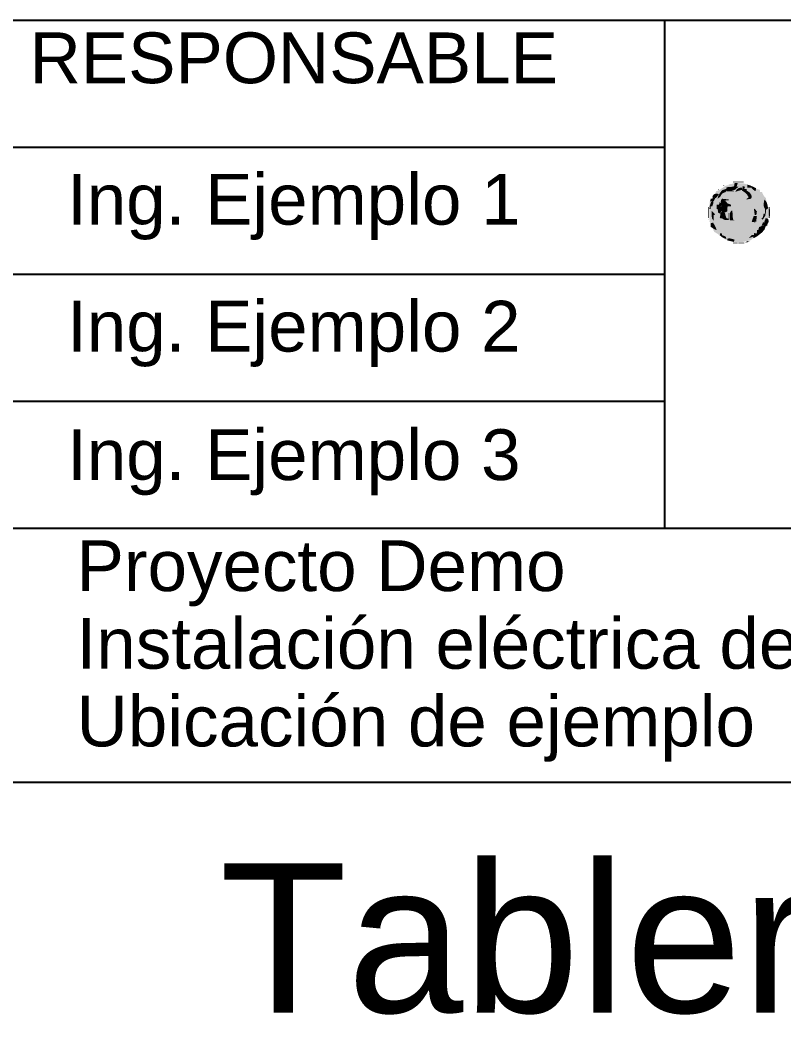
# Model space of a CAD drawing. Header units: millimetres. Extents: x 0 to 594, y 0 to 420.
# Drawn here: x 447.33 to 472.88, y 32.04 to 66 of the extents above; entities that cross this region are included whole.
import ezdxf
from ezdxf.enums import TextEntityAlignment as Align

# ---------------------------------------------------------------- set-up
doc = ezdxf.new("R2010")
doc.units = ezdxf.units.MM
doc.styles.add('ARIAL', font='arial.ttf')

msp = doc.modelspace()

# ---------------------------------------------------------------- hatches: boundary and pattern name
at = {"true_color": 0xad8536}
h = msp.add_hatch(color=7, dxfattribs=at)
h.paths.add_polyline_path([(471.572, 60.528), (471.203, 60.544), (470.842, 60.398), (470.808, 60.373), (470.773, 60.349), (470.738, 60.325), (470.696, 60.309), (470.655, 60.292), (470.614, 60.275), (470.608, 60.258), (470.603, 60.241), (470.598, 60.224), (470.595, 60.208), (470.592, 60.191), (470.589, 60.176), (470.564, 60.167), (470.539, 60.159), (470.514, 60.151), (470.506, 60.109), (470.497, 60.067), (470.489, 60.026), (470.464, 60.018), (470.439, 60.01), (470.414, 60.001), (470.399, 59.873), (470.39, 59.744), (470.387, 59.615), (470.387, 59.596), (470.387, 59.577), (470.386, 59.558), (470.386, 59.471), (470.389, 59.384), (470.401, 59.298), (470.411, 59.264), (470.418, 59.229), (470.428, 59.161), (470.432, 59.134), (470.436, 59.107), (470.439, 59.08), (470.465, 59.072), (470.489, 59.064), (470.514, 59.056), (470.516, 59.036), (470.517, 59.017), (470.519, 58.998), (470.535, 58.95), (470.553, 58.923), (470.589, 58.897), (470.643, 58.867), (470.675, 58.846), (470.712, 58.817), (470.945, 58.664), (471.188, 58.591), (471.465, 58.574), (471.751, 58.642), (472.012, 58.782), (472.231, 58.981), (472.24, 59.006), (472.248, 59.031), (472.256, 59.056), (472.269, 59.068), (472.282, 59.08), (472.294, 59.092), (472.336, 59.149), (472.354, 59.258), (472.36, 59.514), (472.36, 59.533), (472.36, 59.552), (472.36, 59.57), (472.36, 59.669), (472.352, 59.764), (472.331, 59.861), (472.323, 59.883), (472.314, 59.905), (472.306, 59.927), (472.298, 59.968), (472.29, 60.01), (472.281, 60.051), (472.244, 60.089), (472.218, 60.121), (472.182, 60.176), (472.167, 60.22), (472.16, 60.239), (472.157, 60.25), (472.132, 60.25), (472.107, 60.25), (472.082, 60.25), (472.082, 60.275), (472.082, 60.3), (472.082, 60.325), (472.03, 60.337), (471.981, 60.354), (471.932, 60.377)])
h.paths.add_polyline_path([(470.457, 59.941), (470.463, 59.929), (470.464, 59.927), (470.439, 59.976)])
at = {"true_color": 0xe7b045}
h = msp.add_hatch(color=7, dxfattribs=at)
h.paths.add_polyline_path([(471.021, 60.477), (470.965, 60.469), (470.905, 60.443), (470.85, 60.403), (470.795, 60.363), (470.738, 60.325), (470.696, 60.309), (470.655, 60.292), (470.614, 60.275), (470.608, 60.258), (470.603, 60.241), (470.598, 60.224), (470.595, 60.208), (470.592, 60.191), (470.589, 60.176), (470.564, 60.167), (470.539, 60.159), (470.514, 60.151), (470.506, 60.109), (470.497, 60.067), (470.489, 60.026), (470.464, 60.018), (470.439, 60.01), (470.414, 60.001), (470.399, 59.873), (470.39, 59.744), (470.387, 59.615), (470.387, 59.596), (470.387, 59.577), (470.386, 59.558), (470.386, 59.471), (470.389, 59.384), (470.401, 59.298), (470.411, 59.264), (470.418, 59.229), (470.428, 59.161), (470.432, 59.134), (470.436, 59.107), (470.439, 59.08), (470.465, 59.072), (470.489, 59.064), (470.514, 59.056), (470.516, 59.036), (470.517, 59.017), (470.519, 58.998), (470.535, 58.95), (470.553, 58.923), (470.589, 58.897), (470.643, 58.867), (470.675, 58.846), (470.712, 58.817), (470.945, 58.664), (471.188, 58.591), (471.465, 58.574), (471.751, 58.642), (472.012, 58.782), (472.231, 58.981), (472.24, 59.006), (472.248, 59.031), (472.256, 59.056), (472.269, 59.068), (472.282, 59.08), (472.294, 59.092), (472.342, 59.162), (472.358, 59.321), (472.356, 59.703), (472.331, 59.686), (472.306, 59.669), (472.281, 59.653), (472.277, 59.625), (472.273, 59.598), (472.269, 59.57), (472.252, 59.49), (472.225, 59.423), (472.182, 59.354), (472.19, 59.388), (472.198, 59.421), (472.206, 59.454), (472.146, 59.424), (472.095, 59.389), (472.045, 59.342), (471.994, 59.295), (471.944, 59.259), (471.883, 59.23), (471.883, 59.247), (471.883, 59.263), (471.883, 59.28), (471.699, 59.263), (471.516, 59.259), (471.332, 59.268), (471.308, 59.271), (471.285, 59.273), (471.262, 59.275), (471.098, 59.293), (470.938, 59.324), (470.782, 59.381), (470.757, 59.396), (470.746, 59.403), (470.74, 59.407), (470.714, 59.423), (470.689, 59.438), (470.663, 59.454), (470.664, 59.586), (470.687, 59.706), (470.744, 59.825), (470.802, 59.895), (470.863, 59.941), (470.95, 59.97), (470.979, 59.972), (471.008, 59.974), (471.037, 59.976), (471.138, 60.024), (471.218, 60.087), (471.286, 60.176), (471.281, 60.218), (471.274, 60.243), (471.261, 60.275), (471.187, 60.29), (471.155, 60.296), (471.136, 60.3), (471.136, 60.342), (471.136, 60.383), (471.136, 60.424), (471.119, 60.424), (471.103, 60.424), (471.086, 60.424), (471.086, 60.441), (471.086, 60.458), (471.086, 60.474)])
h.paths.add_polyline_path([(470.457, 59.941), (470.439, 59.976), (470.463, 59.929)])
h.paths.add_polyline_path([(470.464, 59.927), (470.463, 59.929), (470.463, 59.929)])
at = {"true_color": 0xcaa364}
msp.add_hatch(color=7, dxfattribs=at).paths.add_polyline_path([(471.086, 60.474), (471.021, 60.477), (470.965, 60.469), (470.905, 60.443), (470.85, 60.403), (470.795, 60.363), (470.738, 60.325), (470.696, 60.309), (470.655, 60.292), (470.614, 60.275), (470.608, 60.258), (470.603, 60.241), (470.598, 60.224), (470.592, 60.195), (470.59, 60.183), (470.589, 60.176), (470.564, 60.167), (470.539, 60.159), (470.514, 60.151), (470.506, 60.126), (470.497, 60.101), (470.489, 60.076), (470.531, 60.068), (470.572, 60.059), (470.614, 60.051), (470.622, 60.068), (470.63, 60.084), (470.638, 60.101), (470.732, 60.201), (470.834, 60.277), (470.962, 60.325), (470.962, 60.308), (470.962, 60.292), (470.962, 60.275), (471.054, 60.275), (471.145, 60.275), (471.236, 60.275), (471.202, 60.284), (471.169, 60.292), (471.136, 60.3), (471.136, 60.342), (471.136, 60.383), (471.136, 60.424), (471.119, 60.424), (471.103, 60.424), (471.086, 60.424), (471.086, 60.441), (471.086, 60.458)])
at = {"true_color": 0xdf7f7f}
msp.add_hatch(color=7, dxfattribs=at).paths.add_polyline_path([(470.862, 60.474), (470.854, 60.466), (470.846, 60.458), (470.838, 60.449), (470.863, 60.449), (470.888, 60.449), (470.912, 60.449), (470.895, 60.458), (470.879, 60.466)])
at = {"true_color": 0xbf3f3f}
msp.add_hatch(color=7, dxfattribs=at).paths.add_polyline_path([(470.912, 60.499), (470.947, 60.482), (470.96, 60.475), (470.962, 60.474)])
at = {"true_color": 0xffbf3f}
for points in [[(470.997, 60.506), (471.01, 60.5), (470.962, 60.524)], [(471.01, 60.5), (471.012, 60.499), (471.01, 60.5)], [(471.808, 58.657), (471.843, 58.64), (471.856, 58.633), (471.858, 58.632)]]:
    msp.add_hatch(color=7, dxfattribs=at).paths.add_polyline_path(points)
at = {"true_color": 0xb28e57}
msp.add_hatch(color=7, dxfattribs=at).paths.add_polyline_path([(471.808, 60.449), (471.548, 60.538), (471.282, 60.552), (471.012, 60.499), (471.037, 60.491), (471.062, 60.482), (471.086, 60.474), (471.086, 60.457), (471.086, 60.441), (471.086, 60.424), (471.103, 60.424), (471.12, 60.424), (471.136, 60.424), (471.136, 60.383), (471.136, 60.341), (471.136, 60.3), (471.161, 60.3), (471.186, 60.3), (471.211, 60.3), (471.233, 60.321), (471.255, 60.342), (471.276, 60.362), (471.353, 60.413), (471.431, 60.431), (471.525, 60.43), (471.545, 60.428), (471.565, 60.426), (471.584, 60.424), (471.626, 60.42), (471.668, 60.416), (471.71, 60.412), (471.743, 60.408), (471.776, 60.404), (471.808, 60.4), (471.808, 60.416), (471.808, 60.433)])
at = {"true_color": 0xffff00}
msp.add_hatch(color=7, dxfattribs=at).paths.add_polyline_path([(471.173, 60.555), (471.184, 60.55), (471.186, 60.549)])
at = {"true_color": 0xa9794b}
msp.add_hatch(color=7, dxfattribs=at).paths.add_polyline_path([(471.186, 60.599), (471.186, 60.59), (471.186, 60.582), (471.186, 60.574), (471.303, 60.574), (471.419, 60.574), (471.534, 60.574), (471.534, 60.582), (471.534, 60.59), (471.534, 60.599), (471.417, 60.599), (471.301, 60.599)])
at = {"true_color": 0xb1874d}
msp.add_hatch(color=7, dxfattribs=at).paths.add_polyline_path([(471.236, 60.549), (471.227, 60.499), (471.219, 60.449), (471.211, 60.4), (471.247, 60.414), (471.273, 60.427), (471.31, 60.449), (471.324, 60.488), (471.33, 60.514), (471.335, 60.549), (471.302, 60.549), (471.269, 60.549)])
at = {"true_color": 0x997633}
msp.add_hatch(color=7, dxfattribs=at).paths.add_polyline_path([(471.584, 60.449), (471.438, 60.452), (471.324, 60.416), (471.211, 60.325), (471.219, 60.308), (471.228, 60.292), (471.236, 60.275), (471.261, 60.275), (471.286, 60.275), (471.31, 60.275), (471.372, 60.288), (471.417, 60.295), (471.485, 60.3), (471.58, 60.242), (471.651, 60.171), (471.709, 60.076), (471.694, 60.069), (471.68, 60.062), (471.666, 60.055), (471.632, 60.038), (471.617, 60.03), (471.609, 60.026), (471.539, 59.99), (471.472, 59.951), (471.41, 59.902), (471.402, 59.832), (471.402, 59.787), (471.41, 59.728), (471.418, 59.728), (471.427, 59.728), (471.435, 59.728), (471.439, 59.746), (471.443, 59.765), (471.447, 59.784), (471.509, 59.863), (471.588, 59.915), (471.684, 59.952), (471.727, 59.933), (471.765, 59.933), (471.833, 59.952), (471.816, 59.968), (471.8, 59.985), (471.783, 60.001), (471.787, 60.028), (471.79, 60.053), (471.793, 60.079), (471.802, 60.122), (471.806, 60.14), (471.808, 60.151), (471.775, 60.173), (471.749, 60.193), (471.709, 60.225), (471.684, 60.267), (471.659, 60.309), (471.634, 60.35), (471.609, 60.35), (471.584, 60.35), (471.559, 60.35), (471.568, 60.383), (471.576, 60.416)])
at = {"true_color": 0xa27d4b}
msp.add_hatch(color=7, dxfattribs=at).paths.add_polyline_path([(471.335, 60.549), (471.327, 60.515), (471.319, 60.482), (471.31, 60.449), (471.445, 60.437), (471.579, 60.425), (471.713, 60.41), (471.745, 60.407), (471.777, 60.403), (471.808, 60.4), (471.808, 60.416), (471.808, 60.433), (471.808, 60.449), (471.655, 60.512), (471.501, 60.545)])
at = {"true_color": 0x9f7733}
msp.add_hatch(color=7, dxfattribs=at).paths.add_polyline_path([(471.51, 60.449), (471.501, 60.407), (471.493, 60.366), (471.485, 60.325), (471.573, 60.31), (471.612, 60.304), (471.634, 60.3), (471.634, 60.317), (471.634, 60.333), (471.634, 60.35), (471.609, 60.35), (471.584, 60.35), (471.559, 60.35), (471.568, 60.375), (471.576, 60.4), (471.584, 60.424), (471.559, 60.433), (471.534, 60.441)])
at = {"true_color": 0xd4d42a}
msp.add_hatch(color=7, dxfattribs=at).paths.add_polyline_path([(471.534, 60.574), (471.587, 60.556), (471.606, 60.55), (471.609, 60.549)])
at = {"true_color": 0xffaa00}
msp.add_hatch(color=7, dxfattribs=at).paths.add_polyline_path([(471.659, 60.549), (471.711, 60.531), (471.731, 60.525), (471.734, 60.524)])
at = {"true_color": 0xa88757}
msp.add_hatch(color=7, dxfattribs=at).paths.add_polyline_path([(471.659, 60.499), (471.659, 60.466), (471.659, 60.432), (471.659, 60.4), (471.709, 60.4), (471.759, 60.4), (471.808, 60.4), (471.808, 60.416), (471.808, 60.433), (471.808, 60.449), (471.759, 60.471), (471.711, 60.486)])
at = {"true_color": 0xbc8d4b}
msp.add_hatch(color=7, dxfattribs=at).paths.add_polyline_path([(471.808, 60.449), (471.808, 60.433), (471.808, 60.416), (471.808, 60.4), (471.775, 60.4), (471.742, 60.4), (471.709, 60.4), (471.767, 60.352), (471.827, 60.308), (471.891, 60.269), (471.905, 60.263), (471.919, 60.256), (471.933, 60.25), (471.934, 60.213), (471.943, 60.187), (471.967, 60.148), (471.983, 60.128), (471.998, 60.108), (472.014, 60.088), (472.058, 60.032), (472.104, 59.985), (472.163, 59.945), (472.177, 59.939), (472.192, 59.933), (472.206, 59.927), (472.207, 59.825), (472.23, 59.74), (472.281, 59.653), (472.306, 59.67), (472.331, 59.686), (472.356, 59.703), (472.352, 59.718), (472.349, 59.733), (472.346, 59.747), (472.341, 59.767), (472.337, 59.787), (472.332, 59.807), (472.324, 59.847), (472.315, 59.887), (472.306, 59.927), (472.299, 59.968), (472.29, 60.01), (472.281, 60.051), (472.244, 60.089), (472.218, 60.121), (472.182, 60.176), (472.173, 60.201), (472.165, 60.226), (472.157, 60.25), (472.132, 60.25), (472.107, 60.25), (472.082, 60.25), (472.082, 60.275), (472.082, 60.3), (472.082, 60.325), (472.014, 60.342), (471.951, 60.368), (471.889, 60.401), (471.862, 60.417), (471.835, 60.433)])
at = {"true_color": 0xab8e67}
msp.add_hatch(color=7, dxfattribs=at).paths.add_polyline_path([(471.808, 60.449), (471.808, 60.424), (471.808, 60.399), (471.808, 60.375), (471.827, 60.359), (471.845, 60.344), (471.863, 60.329), (471.93, 60.271), (471.988, 60.21), (472.045, 60.143), (472.086, 60.093), (472.115, 60.063), (472.157, 60.026), (472.207, 60.031), (472.24, 60.037), (472.281, 60.051), (472.244, 60.089), (472.218, 60.121), (472.182, 60.176), (472.173, 60.201), (472.165, 60.226), (472.157, 60.25), (472.132, 60.25), (472.107, 60.25), (472.082, 60.25), (472.082, 60.275), (472.082, 60.3), (472.082, 60.325), (472.014, 60.342), (471.951, 60.368), (471.889, 60.401), (471.862, 60.417), (471.835, 60.433)])
at = {"true_color": 0xb5925f}
msp.add_hatch(color=7, dxfattribs=at).paths.add_polyline_path([(471.808, 60.449), (471.808, 60.424), (471.808, 60.399), (471.808, 60.375), (471.854, 60.335), (471.887, 60.309), (471.933, 60.275), (471.941, 60.309), (471.949, 60.342), (471.958, 60.375), (471.907, 60.4), (471.858, 60.425)])
at = {"true_color": 0xbfbfbf}
msp.add_hatch(color=7, dxfattribs=at).paths.add_polyline_path([(471.858, 60.449), (471.893, 60.432), (471.906, 60.425), (471.908, 60.424)])
at = {"true_color": 0xecb358}
msp.add_hatch(color=7, dxfattribs=at).paths.add_polyline_path([(470.738, 60.225), (470.698, 60.186), (470.664, 60.145), (470.634, 60.096), (470.627, 60.081), (470.62, 60.066), (470.614, 60.051), (470.58, 60.06), (470.547, 60.068), (470.514, 60.076), (470.506, 60.059), (470.497, 60.043), (470.489, 60.026), (470.464, 60.018), (470.439, 60.01), (470.414, 60.001), (470.406, 59.892), (470.398, 59.785), (470.39, 59.678), (470.406, 59.678), (470.423, 59.678), (470.439, 59.678), (470.456, 59.644), (470.473, 59.611), (470.489, 59.578), (470.531, 59.62), (470.572, 59.662), (470.614, 59.703), (470.588, 59.711), (470.564, 59.719), (470.539, 59.728), (470.566, 59.832), (470.599, 59.933), (470.646, 60.029), (470.694, 60.091), (470.726, 60.149)])
at = {"true_color": 0xd1aa6d}
msp.add_hatch(color=7, dxfattribs=at).paths.add_polyline_path([(470.713, 60.176), (470.66, 60.192), (470.613, 60.195), (470.559, 60.182), (470.526, 60.157), (470.508, 60.13), (470.489, 60.076), (470.531, 60.068), (470.572, 60.059), (470.614, 60.051), (470.647, 60.093), (470.68, 60.134)])
at = {"true_color": 0xf8bd4a}
msp.add_hatch(color=7, dxfattribs=at).paths.add_polyline_path([(470.901, 60.326), (470.848, 60.322), (470.814, 60.298), (470.768, 60.233), (470.749, 60.205), (470.731, 60.178), (470.713, 60.151), (470.667, 60.084), (470.624, 60.016), (470.584, 59.945), (470.545, 59.863), (470.525, 59.79), (470.539, 59.703), (470.564, 59.711), (470.589, 59.719), (470.614, 59.728), (470.622, 59.753), (470.63, 59.778), (470.638, 59.802), (470.699, 59.825), (470.733, 59.855), (470.768, 59.916), (470.783, 59.945), (470.798, 59.973), (470.813, 60.001), (470.846, 60), (470.861, 60), (470.869, 60), (470.894, 59.999), (470.919, 59.999), (470.943, 59.998), (470.998, 59.997), (471.035, 59.998), (471.086, 60.001), (471.168, 60.044), (471.231, 60.1), (471.286, 60.176), (471.277, 60.209), (471.269, 60.242), (471.261, 60.275), (471.16, 60.275), (471.061, 60.275), (470.962, 60.275), (470.962, 60.292), (470.962, 60.308), (470.962, 60.325), (470.926, 60.326), (470.91, 60.326)])
at = {"true_color": 0x886c2d}
msp.add_hatch(color=7, dxfattribs=at).paths.add_polyline_path([(471.485, 60.325), (471.421, 60.33), (471.369, 60.323), (471.31, 60.3), (471.288, 60.241), (471.264, 60.183), (471.236, 60.126), (471.173, 60.075), (471.109, 60.039), (471.032, 60.015), (470.975, 60.005), (470.919, 59.993), (470.862, 59.976), (470.744, 59.852), (470.667, 59.702), (470.628, 59.535), (470.637, 59.476), (470.649, 59.444), (470.676, 59.41), (470.713, 59.392), (470.729, 59.384), (470.738, 59.379), (470.765, 59.365), (470.791, 59.351), (470.817, 59.337), (471.016, 59.294), (471.236, 59.291), (471.435, 59.329), (471.435, 59.522), (471.435, 59.713), (471.435, 59.902), (471.536, 59.952), (471.635, 60.002), (471.734, 60.051), (471.668, 60.171), (471.594, 60.255)])
at = {"true_color": 0xbf0000}
msp.add_hatch(color=7, dxfattribs=at).paths.add_polyline_path([(470.688, 60.35), (470.68, 60.341), (470.672, 60.333), (470.663, 60.325), (470.689, 60.325), (470.713, 60.325), (470.738, 60.325), (470.721, 60.333), (470.705, 60.342)])
at = {"true_color": 0xf5b954}
msp.add_hatch(color=7, dxfattribs=at).paths.add_polyline_path([(470.905, 60.331), (470.856, 60.325), (470.827, 60.313), (470.794, 60.285), (470.772, 60.253), (470.762, 60.239), (470.757, 60.232), (470.714, 60.166), (470.684, 60.101), (470.663, 60.026), (470.698, 60.05), (470.724, 60.069), (470.763, 60.101), (470.79, 60.159), (470.82, 60.196), (470.876, 60.227), (470.912, 60.241), (470.928, 60.247), (470.937, 60.25), (470.946, 60.275), (470.954, 60.3), (470.962, 60.325), (470.928, 60.328), (470.913, 60.33)])
at = {"true_color": 0xff3f3f}
msp.add_hatch(color=7, dxfattribs=at).paths.add_polyline_path([(470.788, 60.424), (470.823, 60.407), (470.836, 60.4), (470.838, 60.4)])
at = {"true_color": 0xdfa846}
msp.add_hatch(color=7, dxfattribs=at).paths.add_polyline_path([(471.136, 60.424), (471.063, 60.424), (471.018, 60.417), (470.962, 60.4), (470.962, 60.383), (470.962, 60.366), (470.962, 60.35), (470.937, 60.35), (470.912, 60.35), (470.887, 60.35), (470.913, 60.341), (470.937, 60.333), (470.962, 60.325), (470.962, 60.308), (470.962, 60.292), (470.962, 60.275), (471.054, 60.275), (471.145, 60.275), (471.236, 60.275), (471.202, 60.284), (471.169, 60.292), (471.136, 60.3), (471.136, 60.342), (471.136, 60.383)])
at = {"true_color": 0x53411a}
msp.add_hatch(color=7, dxfattribs=at).paths.add_polyline_path([(471.485, 60.325), (471.421, 60.33), (471.369, 60.323), (471.31, 60.3), (471.288, 60.24), (471.264, 60.183), (471.236, 60.126), (471.155, 60.067), (471.072, 60.025), (470.978, 59.995), (470.947, 59.989), (470.917, 59.983), (470.887, 59.976), (470.923, 59.926), (470.961, 59.885), (471.012, 59.85), (471.029, 59.843), (471.045, 59.835), (471.062, 59.827), (471.1, 59.786), (471.139, 59.758), (471.193, 59.74), (471.213, 59.738), (471.233, 59.737), (471.253, 59.735), (471.273, 59.734), (471.294, 59.732), (471.314, 59.73), (471.33, 59.729), (471.345, 59.728), (471.36, 59.728), (471.363, 59.651), (471.378, 59.593), (471.41, 59.528), (471.405, 59.655), (471.411, 59.778), (471.435, 59.902), (471.509, 59.956), (471.584, 59.997), (471.669, 60.032), (471.691, 60.038), (471.712, 60.045), (471.734, 60.051), (471.671, 60.167), (471.594, 60.254)])
at = {"true_color": 0xcd9845}
msp.add_hatch(color=7, dxfattribs=at).paths.add_polyline_path([(471.136, 60.424), (471.063, 60.424), (471.018, 60.417), (470.962, 60.4), (470.987, 60.391), (471.012, 60.383), (471.037, 60.375), (471.037, 60.358), (471.037, 60.341), (471.037, 60.325), (471.07, 60.317), (471.103, 60.308), (471.136, 60.3), (471.136, 60.342), (471.136, 60.383)])
at = {"true_color": 0xb38537}
msp.add_hatch(color=7, dxfattribs=at).paths.add_polyline_path([(471.36, 60.424), (471.284, 60.441), (471.213, 60.44), (471.136, 60.424), (471.136, 60.383), (471.136, 60.341), (471.136, 60.3), (471.201, 60.305), (471.259, 60.337)])
at = {"true_color": 0x8a692b}
msp.add_hatch(color=7, dxfattribs=at).paths.add_polyline_path([(471.485, 60.4), (471.447, 60.399), (471.418, 60.394), (471.373, 60.381), (471.318, 60.347), (471.286, 60.308), (471.261, 60.25), (471.299, 60.269), (471.335, 60.282), (471.401, 60.302), (471.429, 60.309), (471.457, 60.317), (471.485, 60.325), (471.485, 60.35), (471.485, 60.375)])
at = {"true_color": 0x8d6c2d}
msp.add_hatch(color=7, dxfattribs=at).paths.add_polyline_path([(471.485, 60.325), (471.485, 60.317), (471.485, 60.308), (471.485, 60.3), (471.577, 60.238), (471.649, 60.169), (471.709, 60.076), (471.675, 60.051), (471.642, 60.026), (471.609, 60.001), (471.667, 60.008), (471.725, 60.017), (471.783, 60.026), (471.792, 60.043), (471.8, 60.06), (471.808, 60.076), (471.802, 60.132), (471.782, 60.175), (471.73, 60.242), (471.653, 60.292), (471.577, 60.316)])
at = {"true_color": 0x7f7f00}
msp.add_hatch(color=7, dxfattribs=at).paths.add_polyline_path([(472.082, 60.275), (472.132, 60.25), (472.13, 60.251), (472.117, 60.258)])
at = {"true_color": 0xf6cb86}
msp.add_hatch(color=7, dxfattribs=at).paths.add_polyline_path([(470.439, 59.777), (470.439, 59.744), (470.439, 59.711), (470.439, 59.678), (470.423, 59.678), (470.406, 59.678), (470.39, 59.678), (470.389, 59.656), (470.388, 59.634), (470.388, 59.612), (470.387, 59.583), (470.387, 59.554), (470.386, 59.525), (470.388, 59.414), (470.404, 59.31), (470.439, 59.205), (470.465, 59.197), (470.489, 59.188), (470.514, 59.18), (470.497, 59.381), (470.481, 59.58), (470.464, 59.777), (470.456, 59.777), (470.448, 59.777)])
at = {"true_color": 0xfac465}
msp.add_hatch(color=7, dxfattribs=at).paths.add_polyline_path([(470.439, 59.777), (470.439, 59.744), (470.439, 59.711), (470.439, 59.678), (470.423, 59.678), (470.406, 59.678), (470.39, 59.678), (470.389, 59.655), (470.389, 59.633), (470.389, 59.611), (470.388, 59.581), (470.388, 59.551), (470.388, 59.522), (470.388, 59.447), (470.391, 59.374), (470.401, 59.3), (470.411, 59.265), (470.418, 59.229), (470.428, 59.161), (470.435, 59.113), (470.438, 59.092), (470.439, 59.08), (470.465, 59.072), (470.489, 59.064), (470.514, 59.056), (470.516, 59.036), (470.517, 59.017), (470.519, 58.998), (470.535, 58.95), (470.553, 58.923), (470.589, 58.897), (470.643, 58.867), (470.675, 58.846), (470.712, 58.817), (470.787, 58.755), (470.865, 58.699), (470.949, 58.649), (471.215, 58.578), (471.492, 58.576), (471.763, 58.631), (471.808, 58.665), (471.836, 58.705), (471.858, 58.757), (471.828, 58.748), (471.803, 58.741), (471.758, 58.732), (471.619, 58.729), (471.483, 58.715), (471.345, 58.693), (471.325, 58.689), (471.305, 58.686), (471.286, 58.682), (471.286, 58.699), (471.286, 58.716), (471.286, 58.732), (471.197, 58.717), (471.158, 58.711), (471.136, 58.707), (471.136, 58.732), (471.136, 58.757), (471.136, 58.782), (471.076, 58.774), (471.021, 58.773), (470.962, 58.782), (470.867, 58.853), (470.786, 58.934), (470.716, 59.029), (470.707, 59.046), (470.697, 59.063), (470.688, 59.08), (470.671, 59.08), (470.655, 59.08), (470.638, 59.08), (470.622, 59.139), (470.605, 59.197), (470.589, 59.255), (470.572, 59.255), (470.555, 59.255), (470.539, 59.255), (470.539, 59.33), (470.539, 59.405), (470.539, 59.479), (470.556, 59.479), (470.572, 59.479), (470.589, 59.479), (470.54, 59.542), (470.508, 59.608), (470.484, 59.684), (470.478, 59.715), (470.471, 59.746), (470.464, 59.777), (470.456, 59.777), (470.448, 59.777)])
at = {"true_color": 0xf9daa4}
msp.add_hatch(color=7, dxfattribs=at).paths.add_polyline_path([(470.439, 59.777), (470.439, 59.744), (470.439, 59.711), (470.439, 59.678), (470.423, 59.678), (470.406, 59.678), (470.39, 59.678), (470.389, 59.655), (470.389, 59.633), (470.389, 59.611), (470.388, 59.581), (470.388, 59.551), (470.388, 59.522), (470.388, 59.447), (470.391, 59.374), (470.401, 59.3), (470.411, 59.265), (470.418, 59.229), (470.428, 59.161), (470.435, 59.113), (470.438, 59.092), (470.439, 59.08), (470.465, 59.072), (470.489, 59.064), (470.514, 59.056), (470.516, 59.036), (470.517, 59.017), (470.519, 58.998), (470.535, 58.95), (470.553, 58.923), (470.59, 58.895), (470.652, 58.86), (470.708, 58.821), (470.764, 58.779), (470.826, 58.734), (470.889, 58.702), (470.962, 58.682), (470.954, 58.707), (470.945, 58.732), (470.937, 58.757), (470.899, 58.774), (470.883, 58.782), (470.873, 58.786), (470.853, 58.793), (470.833, 58.8), (470.813, 58.807), (470.813, 58.823), (470.813, 58.84), (470.813, 58.856), (470.793, 58.874), (470.784, 58.881), (470.779, 58.885), (470.745, 58.91), (470.721, 58.93), (470.685, 58.96), (470.557, 59.107), (470.5, 59.307), (470.467, 59.733), (470.466, 59.748), (470.465, 59.763), (470.464, 59.777), (470.456, 59.777), (470.448, 59.777)])
at = {"true_color": 0xddb375}
msp.add_hatch(color=7, dxfattribs=at).paths.add_polyline_path([(470.514, 60.001), (470.443, 59.904), (470.407, 59.797), (470.39, 59.678), (470.406, 59.678), (470.423, 59.678), (470.439, 59.678), (470.439, 59.711), (470.439, 59.744), (470.439, 59.777), (470.456, 59.777), (470.473, 59.777), (470.489, 59.777), (470.518, 59.855), (470.529, 59.922)])
at = {"true_color": 0xd6b55e}
msp.add_hatch(color=7, dxfattribs=at).paths.add_polyline_path([(470.514, 60.076), (470.506, 60.059), (470.497, 60.043), (470.489, 60.026), (470.472, 60.026), (470.456, 60.026), (470.439, 60.026), (470.431, 59.993), (470.423, 59.96), (470.414, 59.927), (470.444, 59.941), (470.457, 59.948), (470.464, 59.952), (470.489, 59.952), (470.514, 59.952), (470.539, 59.952), (470.556, 59.985), (470.572, 60.018), (470.589, 60.051), (470.564, 60.06), (470.539, 60.068)])
at = {"true_color": 0xd49f3e}
msp.add_hatch(color=7, dxfattribs=at).paths.add_polyline_path([(470.867, 60.027), (470.796, 60.02), (470.758, 59.98), (470.721, 59.871), (470.716, 59.845), (470.714, 59.834), (470.713, 59.827), (470.688, 59.827), (470.663, 59.827), (470.638, 59.827), (470.594, 59.737), (470.552, 59.646), (470.514, 59.553), (470.556, 59.528), (470.597, 59.503), (470.638, 59.479), (470.663, 59.601), (470.695, 59.721), (470.745, 59.835), (470.806, 59.904), (470.87, 59.946), (470.959, 59.975), (470.985, 59.975), (471.011, 59.976), (471.037, 59.976), (471.037, 59.985), (471.037, 59.993), (471.037, 60.001), (470.98, 60.011), (470.924, 60.02)])
at = {"true_color": 0xd9a644}
msp.add_hatch(color=7, dxfattribs=at).paths.add_polyline_path([(470.738, 59.927), (470.73, 59.893), (470.721, 59.86), (470.713, 59.827), (470.688, 59.827), (470.663, 59.827), (470.638, 59.827), (470.638, 59.777), (470.638, 59.727), (470.638, 59.678), (470.647, 59.678), (470.655, 59.678), (470.663, 59.678), (470.69, 59.721), (470.717, 59.764), (470.744, 59.807), (470.756, 59.841), (470.755, 59.872)])
at = {"true_color": 0x836423}
msp.add_hatch(color=7, dxfattribs=at).paths.add_polyline_path([(470.838, 59.877), (470.821, 59.86), (470.804, 59.844), (470.788, 59.827), (470.751, 59.813), (470.725, 59.8), (470.688, 59.777), (470.652, 59.671), (470.638, 59.566), (470.638, 59.454), (470.672, 59.437), (470.705, 59.42), (470.738, 59.404), (470.764, 59.452), (470.783, 59.5), (470.795, 59.553), (470.8, 59.603), (470.806, 59.653), (470.813, 59.703), (470.853, 59.746), (470.872, 59.792), (470.887, 59.877), (470.871, 59.877), (470.854, 59.877)])
at = {"true_color": 0x90702b}
msp.add_hatch(color=7, dxfattribs=at).paths.add_polyline_path([(470.763, 59.802), (470.726, 59.783), (470.7, 59.764), (470.663, 59.728), (470.671, 59.661), (470.677, 59.616), (470.688, 59.553), (470.713, 59.545), (470.738, 59.537), (470.763, 59.528), (470.771, 59.562), (470.78, 59.595), (470.788, 59.628), (470.779, 59.611), (470.771, 59.595), (470.763, 59.578), (470.746, 59.578), (470.73, 59.578), (470.713, 59.578), (470.713, 59.62), (470.713, 59.662), (470.713, 59.703), (470.73, 59.703), (470.746, 59.703), (470.763, 59.703), (470.771, 59.719), (470.78, 59.736), (470.788, 59.752), (470.779, 59.769), (470.771, 59.786)])
at = {"true_color": 0x775e27}
msp.add_hatch(color=7, dxfattribs=at).paths.add_polyline_path([(470.862, 59.976), (470.787, 59.904), (470.737, 59.828), (470.713, 59.728), (470.769, 59.78), (470.827, 59.829), (470.887, 59.877), (470.843, 59.788), (470.809, 59.699), (470.788, 59.603), (470.838, 59.667), (470.892, 59.711), (470.962, 59.752), (470.97, 59.736), (470.979, 59.719), (470.987, 59.703), (470.995, 59.728), (471.004, 59.753), (471.012, 59.777), (471.045, 59.777), (471.078, 59.777), (471.111, 59.777), (471.111, 59.794), (471.111, 59.811), (471.111, 59.827), (471.07, 59.843), (471.028, 59.859), (470.987, 59.877), (470.964, 59.918), (470.931, 59.944)])
at = {"true_color": 0x7e5d1b}
msp.add_hatch(color=7, dxfattribs=at).paths.add_polyline_path([(470.862, 59.976), (470.851, 59.964), (470.84, 59.953), (470.829, 59.941), (470.815, 59.925), (470.8, 59.91), (470.786, 59.894), (470.755, 59.86), (470.736, 59.836), (470.713, 59.802), (470.722, 59.777), (470.73, 59.752), (470.738, 59.728), (470.746, 59.74), (470.754, 59.752), (470.763, 59.765), (470.774, 59.781), (470.785, 59.797), (470.796, 59.813), (470.82, 59.848), (470.837, 59.871), (470.862, 59.902), (470.888, 59.91), (470.912, 59.918), (470.937, 59.927), (470.912, 59.943), (470.887, 59.96)])
at = {"true_color": 0xa08136}
msp.add_hatch(color=7, dxfattribs=at).paths.add_polyline_path([(470.838, 59.877), (470.819, 59.857), (470.806, 59.83), (470.786, 59.776), (470.778, 59.751), (470.771, 59.727), (470.763, 59.703), (470.746, 59.703), (470.73, 59.703), (470.713, 59.703), (470.713, 59.661), (470.713, 59.619), (470.713, 59.578), (470.73, 59.578), (470.746, 59.578), (470.763, 59.578), (470.771, 59.595), (470.78, 59.612), (470.788, 59.628), (470.835, 59.708), (470.867, 59.787), (470.887, 59.877), (470.871, 59.877), (470.854, 59.877)])
at = {"true_color": 0x715924}
msp.add_hatch(color=7, dxfattribs=at).paths.add_polyline_path([(470.987, 59.777), (470.967, 59.776), (470.945, 59.77), (470.903, 59.752), (470.813, 59.647), (470.765, 59.519), (470.738, 59.379), (470.788, 59.371), (470.838, 59.362), (470.887, 59.354), (470.887, 59.421), (470.887, 59.488), (470.887, 59.553), (470.946, 59.583), (470.972, 59.596), (470.987, 59.603), (470.987, 59.662), (470.987, 59.72)])
at = {"true_color": 0xc2933c}
msp.add_hatch(color=7, dxfattribs=at).paths.add_polyline_path([(470.813, 60.026), (470.792, 60.002), (470.779, 59.963), (470.763, 59.877), (470.822, 59.924), (470.88, 59.951), (470.956, 59.969), (470.983, 59.971), (471.01, 59.974), (471.037, 59.976), (471.037, 59.985), (471.037, 59.993), (471.037, 60.001), (471.02, 60.003), (471.004, 60.006), (470.989, 60.008), (470.952, 60.012), (470.935, 60.014), (470.926, 60.015), (470.888, 60.02), (470.851, 60.023)])
at = {"true_color": 0x896e30}
msp.add_hatch(color=7, dxfattribs=at).paths.add_polyline_path([(470.862, 59.927), (470.854, 59.918), (470.846, 59.91), (470.838, 59.902), (470.854, 59.893), (470.871, 59.885), (470.887, 59.877), (470.879, 59.852), (470.871, 59.827), (470.862, 59.802), (470.896, 59.794), (470.929, 59.786), (470.962, 59.777), (470.954, 59.828), (470.945, 59.877), (470.937, 59.927), (470.912, 59.927), (470.887, 59.927)])
at = {"true_color": 0x7b622a}
msp.add_hatch(color=7, dxfattribs=at).paths.add_polyline_path([(471.111, 59.802), (471.073, 59.638), (471.05, 59.473), (471.037, 59.304), (471.06, 59.304), (471.082, 59.304), (471.105, 59.304), (471.158, 59.303), (471.181, 59.303), (471.194, 59.303), (471.277, 59.303), (471.354, 59.31), (471.435, 59.329), (471.435, 59.464), (471.435, 59.596), (471.435, 59.728), (471.418, 59.694), (471.402, 59.661), (471.385, 59.628), (471.378, 59.664), (471.372, 59.69), (471.36, 59.728), (471.322, 59.745), (471.286, 59.752), (471.22, 59.754), (471.17, 59.753), (471.149, 59.753), (471.136, 59.752), (471.128, 59.769), (471.12, 59.786)])
at = {"true_color": 0x715825}
msp.add_hatch(color=7, dxfattribs=at).paths.add_polyline_path([(471.111, 59.802), (471.073, 59.638), (471.05, 59.473), (471.037, 59.304), (471.104, 59.304), (471.17, 59.304), (471.236, 59.304), (471.216, 59.348), (471.207, 59.397), (471.2, 59.491), (471.199, 59.509), (471.198, 59.527), (471.197, 59.544), (471.193, 59.605), (471.19, 59.666), (471.186, 59.728), (471.275, 59.713), (471.313, 59.706), (471.335, 59.703), (471.327, 59.719), (471.319, 59.736), (471.31, 59.752), (471.252, 59.752), (471.194, 59.752), (471.136, 59.752), (471.128, 59.769), (471.12, 59.786)])
at = {"true_color": 0xb38c58}
msp.add_hatch(color=7, dxfattribs=at).paths.add_polyline_path([(472.231, 60.001), (472.222, 59.946), (472.214, 59.891), (472.207, 59.835), (472.215, 59.767), (472.24, 59.71), (472.281, 59.653), (472.306, 59.67), (472.331, 59.686), (472.356, 59.703), (472.353, 59.718), (472.35, 59.734), (472.348, 59.749), (472.344, 59.77), (472.34, 59.79), (472.336, 59.81), (472.317, 59.886), (472.285, 59.945)])
at = {"true_color": 0xf9c09e}
msp.add_hatch(color=7, dxfattribs=at).paths.add_polyline_path([(470.34, 59.752), (470.34, 59.627), (470.34, 59.502), (470.34, 59.379), (470.348, 59.379), (470.356, 59.379), (470.365, 59.379), (470.365, 59.505), (470.365, 59.629), (470.365, 59.752), (470.356, 59.752), (470.348, 59.752)])
at = {"true_color": 0xfbc15a}
msp.add_hatch(color=7, dxfattribs=at).paths.add_polyline_path([(470.464, 59.628), (470.464, 59.601), (470.463, 59.575), (470.463, 59.549), (470.466, 59.448), (470.484, 59.36), (470.539, 59.28), (470.539, 59.347), (470.539, 59.413), (470.539, 59.479), (470.568, 59.493), (470.581, 59.5), (470.589, 59.504), (470.547, 59.546), (470.505, 59.587)])
at = {"true_color": 0x806527}
msp.add_hatch(color=7, dxfattribs=at).paths.add_polyline_path([(470.887, 59.553), (470.887, 59.486), (470.887, 59.42), (470.887, 59.354), (470.871, 59.354), (470.854, 59.354), (470.838, 59.354), (470.852, 59.345), (470.866, 59.337), (470.88, 59.328), (470.942, 59.311), (470.998, 59.314), (471.062, 59.329), (471.062, 59.405), (471.062, 59.479), (471.062, 59.553), (471.053, 59.553), (471.045, 59.553), (471.037, 59.553), (471.037, 59.486), (471.037, 59.42), (471.037, 59.354), (471.012, 59.363), (470.987, 59.371), (470.962, 59.379), (470.944, 59.432), (470.937, 59.455), (470.932, 59.468), (470.926, 59.497), (470.919, 59.525), (470.912, 59.553), (470.904, 59.553), (470.896, 59.553)])
at = {"true_color": 0x685120}
msp.add_hatch(color=7, dxfattribs=at).paths.add_polyline_path([(471.136, 59.628), (471.101, 59.591), (471.087, 59.561), (471.082, 59.513), (471.082, 59.488), (471.083, 59.463), (471.083, 59.438), (471.084, 59.394), (471.085, 59.349), (471.086, 59.304), (471.137, 59.304), (471.186, 59.304), (471.236, 59.304), (471.219, 59.313), (471.202, 59.321), (471.186, 59.329), (471.183, 59.352), (471.179, 59.375), (471.176, 59.397), (471.174, 59.425), (471.172, 59.453), (471.17, 59.48), (471.169, 59.508), (471.167, 59.536), (471.165, 59.564), (471.164, 59.585), (471.162, 59.607), (471.161, 59.628), (471.153, 59.628), (471.144, 59.628)])
at = {"true_color": 0xb58734}
for points in [[(471.861, 59.409), (471.842, 59.357), (471.808, 59.255), (471.897, 59.24), (471.936, 59.233), (471.958, 59.23), (471.941, 59.238), (471.924, 59.246), (471.908, 59.255), (471.908, 59.322), (471.908, 59.388), (471.908, 59.454), (471.899, 59.454), (471.891, 59.454), (471.883, 59.454)], [(472.256, 59.66), (472.256, 59.594), (472.256, 59.528), (472.219, 59.527), (472.193, 59.52), (472.153, 59.5), (472.133, 59.487), (472.113, 59.474), (472.093, 59.462), (472.072, 59.449), (472.052, 59.436), (472.032, 59.424), (471.988, 59.374), (471.967, 59.322), (471.958, 59.255), (472.009, 59.309), (472.067, 59.354), (472.182, 59.429), (472.165, 59.404), (472.148, 59.379), (472.132, 59.354), (472.149, 59.346), (472.165, 59.338), (472.182, 59.329), (472.259, 59.453), (472.285, 59.579), (472.281, 59.728), (472.273, 59.728), (472.264, 59.728), (472.256, 59.728)]]:
    msp.add_hatch(color=7, dxfattribs=at).paths.add_polyline_path(points)
at = {"true_color": 0xcfa66a}
msp.add_hatch(color=7, dxfattribs=at).paths.add_polyline_path([(472.331, 59.703), (472.295, 59.666), (472.28, 59.64), (472.269, 59.602), (472.267, 59.581), (472.264, 59.56), (472.262, 59.54), (472.256, 59.494), (472.25, 59.448), (472.244, 59.402), (472.241, 59.379), (472.238, 59.355), (472.235, 59.332), (472.232, 59.309), (472.229, 59.287), (472.226, 59.265), (472.22, 59.219), (472.215, 59.191), (472.206, 59.155), (472.19, 59.147), (472.173, 59.138), (472.157, 59.13), (472.111, 59.055), (472.061, 58.985), (472.006, 58.917), (471.958, 58.859), (471.918, 58.799), (471.883, 58.732), (471.9, 58.732), (471.916, 58.732), (471.933, 58.732), (472.039, 58.806), (472.141, 58.889), (472.231, 58.981), (472.24, 59.006), (472.248, 59.031), (472.256, 59.056), (472.269, 59.068), (472.282, 59.08), (472.294, 59.092), (472.342, 59.162), (472.358, 59.321), (472.356, 59.703), (472.347, 59.703), (472.339, 59.703)])
at = {"true_color": 0xa3772c}
msp.add_hatch(color=7, dxfattribs=at).paths.add_polyline_path([(471.883, 59.703), (471.883, 59.552), (471.891, 59.404), (471.908, 59.255), (471.925, 59.255), (471.941, 59.255), (471.958, 59.255), (471.966, 59.297), (471.974, 59.338), (471.982, 59.379), (471.999, 59.379), (472.016, 59.379), (472.032, 59.379), (472.117, 59.432), (472.184, 59.492), (472.231, 59.578), (472.181, 59.553), (472.131, 59.528), (472.082, 59.504), (472.082, 59.546), (472.082, 59.587), (472.082, 59.628), (472.065, 59.603), (472.049, 59.578), (472.032, 59.553), (471.982, 59.603), (471.933, 59.653)])
at = {"true_color": 0x714913}
msp.add_hatch(color=7, dxfattribs=at).paths.add_polyline_path([(471.883, 59.703), (471.891, 59.627), (471.9, 59.553), (471.908, 59.479), (471.925, 59.479), (471.941, 59.479), (471.958, 59.479), (471.971, 59.521), (471.977, 59.553), (471.982, 59.603), (471.947, 59.645), (471.921, 59.671)])
at = {"true_color": 0xb87625}
msp.add_hatch(color=7, dxfattribs=at).paths.add_polyline_path([(471.908, 59.454), (471.908, 59.387), (471.908, 59.32), (471.908, 59.255), (471.925, 59.255), (471.941, 59.255), (471.958, 59.255), (471.966, 59.322), (471.974, 59.388), (471.982, 59.454), (471.957, 59.454), (471.932, 59.454)])
at = {"true_color": 0xbd8d43}
msp.add_hatch(color=7, dxfattribs=at).paths.add_polyline_path([(472.256, 59.728), (472.256, 59.66), (472.256, 59.594), (472.256, 59.528), (472.239, 59.528), (472.223, 59.528), (472.206, 59.528), (472.199, 59.484), (472.193, 59.452), (472.182, 59.404), (472.165, 59.387), (472.148, 59.371), (472.132, 59.354), (472.149, 59.346), (472.165, 59.338), (472.182, 59.329), (472.259, 59.453), (472.285, 59.579), (472.281, 59.728), (472.273, 59.728), (472.264, 59.728)])
at = {"true_color": 0xc7a16f}
msp.add_hatch(color=7, dxfattribs=at).paths.add_polyline_path([(472.381, 59.752), (472.381, 59.627), (472.381, 59.502), (472.381, 59.379), (472.389, 59.379), (472.397, 59.379), (472.406, 59.379), (472.421, 59.505), (472.421, 59.626), (472.406, 59.752), (472.397, 59.752), (472.389, 59.752)])
at = {"true_color": 0xffdf9f}
for points in [[(470.365, 59.354), (470.39, 59.255), (470.389, 59.258), (470.382, 59.284)], [(471.062, 58.583), (471.132, 58.565), (471.157, 58.559), (471.161, 58.558)]]:
    msp.add_hatch(color=7, dxfattribs=at).paths.add_polyline_path(points)
at = {"true_color": 0xf8d98a}
msp.add_hatch(color=7, dxfattribs=at).paths.add_polyline_path([(470.514, 59.23), (470.489, 59.221), (470.464, 59.213), (470.439, 59.205), (470.439, 59.163), (470.439, 59.122), (470.439, 59.08), (470.456, 59.072), (470.473, 59.064), (470.489, 59.056), (470.536, 59.016), (470.58, 58.995), (470.638, 58.981), (470.602, 59.067), (470.562, 59.149)])
at = {"true_color": 0xeccb8d}
msp.add_hatch(color=7, dxfattribs=at).paths.add_polyline_path([(472.157, 59.13), (472.112, 59.055), (472.062, 58.985), (472.006, 58.917), (471.958, 58.859), (471.918, 58.799), (471.883, 58.732), (471.9, 58.732), (471.916, 58.732), (471.933, 58.732), (472.039, 58.806), (472.141, 58.889), (472.231, 58.981), (472.24, 59.006), (472.248, 59.031), (472.256, 59.056), (472.265, 59.072), (472.273, 59.089), (472.281, 59.105), (472.239, 59.114), (472.198, 59.122)])
at = {"true_color": 0xe4ad5a}
msp.add_hatch(color=7, dxfattribs=at).paths.add_polyline_path([(472.206, 59.255), (472.198, 59.246), (472.19, 59.238), (472.182, 59.23), (472.165, 59.184), (472.152, 59.151), (472.132, 59.105), (472.107, 59.097), (472.082, 59.089), (472.057, 59.08), (472.051, 59.063), (472.046, 59.046), (472.04, 59.029), (472.037, 59.013), (472.035, 58.997), (472.032, 58.981), (472.015, 58.981), (471.999, 58.981), (471.982, 58.981), (471.982, 58.947), (471.982, 58.914), (471.982, 58.881), (472.044, 58.94), (472.095, 59), (472.135, 59.074), (472.142, 59.093), (472.15, 59.112), (472.157, 59.13), (472.182, 59.139), (472.207, 59.147), (472.231, 59.155), (472.223, 59.189), (472.215, 59.222)])
at = {"true_color": 0xefbd83}
msp.add_hatch(color=7, dxfattribs=at).paths.add_polyline_path([(472.157, 59.13), (472.123, 59.072), (472.09, 59.014), (472.057, 58.956), (472.11, 58.962), (472.149, 58.969), (472.206, 58.981), (472.242, 59.035), (472.262, 59.068), (472.281, 59.105), (472.239, 59.114), (472.198, 59.122)])
at = {"true_color": 0xddb379}
msp.add_hatch(color=7, dxfattribs=at).paths.add_polyline_path([(472.281, 59.379), (472.263, 59.342), (472.252, 59.314), (472.237, 59.27), (472.231, 59.247), (472.224, 59.224), (472.217, 59.202), (472.205, 59.161), (472.193, 59.121), (472.182, 59.08), (472.232, 59.097), (472.282, 59.114), (472.331, 59.13), (472.339, 59.206), (472.348, 59.28), (472.356, 59.354), (472.331, 59.363), (472.306, 59.371)])
at = {"true_color": 0xef8f6f}
msp.add_hatch(color=7, dxfattribs=at).paths.add_polyline_path([(472.356, 59.354), (472.347, 59.296), (472.339, 59.238), (472.331, 59.18), (472.348, 59.205), (472.364, 59.23), (472.381, 59.255), (472.374, 59.295), (472.367, 59.32)])
at = {"true_color": 0xfad28c}
msp.add_hatch(color=7, dxfattribs=at).paths.add_polyline_path([(470.763, 58.881), (470.755, 58.856), (470.746, 58.831), (470.738, 58.807), (470.807, 58.75), (470.877, 58.707), (470.962, 58.682), (470.954, 58.707), (470.945, 58.732), (470.937, 58.757), (470.916, 58.767), (470.894, 58.777), (470.873, 58.786), (470.853, 58.793), (470.833, 58.8), (470.813, 58.807), (470.813, 58.823), (470.813, 58.84), (470.813, 58.856), (470.796, 58.865), (470.779, 58.873)])
at = {"true_color": 0xffff7f}
for points in [[(470.738, 58.757), (470.773, 58.739), (470.786, 58.733), (470.788, 58.732)], [(470.813, 58.707), (470.848, 58.69), (470.861, 58.683), (470.862, 58.682)], [(470.887, 58.657), (470.922, 58.64), (470.935, 58.633), (470.937, 58.632)]]:
    msp.add_hatch(color=7, dxfattribs=at).paths.add_polyline_path(points)
at = {"true_color": 0xf6c87d}
msp.add_hatch(color=7, dxfattribs=at).paths.add_polyline_path([(471.858, 58.757), (471.821, 58.756), (471.792, 58.752), (471.746, 58.741), (471.535, 58.697), (471.327, 58.678), (471.111, 58.682), (471.095, 58.691), (471.078, 58.699), (471.062, 58.707), (471.036, 58.699), (471.012, 58.69), (470.987, 58.682), (470.987, 58.665), (470.987, 58.649), (470.987, 58.632), (471.244, 58.579), (471.505, 58.579), (471.763, 58.631), (471.808, 58.665), (471.836, 58.705)])
at = {"true_color": 0xebb766}
msp.add_hatch(color=7, dxfattribs=at).paths.add_polyline_path([(471.883, 58.881), (471.883, 58.856), (471.883, 58.831), (471.883, 58.807), (471.858, 58.807), (471.833, 58.807), (471.808, 58.807), (471.768, 58.77), (471.742, 58.744), (471.709, 58.707), (471.759, 58.724), (471.809, 58.74), (471.858, 58.757), (471.858, 58.74), (471.858, 58.724), (471.858, 58.707), (471.875, 58.707), (471.891, 58.707), (471.908, 58.707), (471.909, 58.761), (471.919, 58.791), (471.945, 58.824), (471.958, 58.835), (471.97, 58.846), (471.982, 58.856), (471.949, 58.865), (471.916, 58.873)])
at = {"true_color": 0xf5d08b}
msp.add_hatch(color=7, dxfattribs=at).paths.add_polyline_path([(471.139, 58.684), (471.084, 58.699), (471.04, 58.701), (470.987, 58.682), (470.987, 58.665), (470.987, 58.649), (470.987, 58.632), (471.12, 58.603), (471.178, 58.59), (471.211, 58.583), (471.219, 58.608), (471.228, 58.633), (471.236, 58.657), (471.222, 58.661), (471.208, 58.665), (471.194, 58.669), (471.162, 58.678), (471.147, 58.682)])
at = {"true_color": 0xffff55}
msp.add_hatch(color=7, dxfattribs=at).paths.add_polyline_path([(470.987, 58.608), (471.039, 58.59), (471.059, 58.584), (471.062, 58.583)])
at = {"true_color": 0xffd494}
msp.add_hatch(color=7, dxfattribs=at).paths.add_polyline_path([(471.186, 58.558), (471.186, 58.549), (471.186, 58.541), (471.186, 58.533), (471.236, 58.533), (471.286, 58.533), (471.335, 58.533), (471.335, 58.541), (471.335, 58.55), (471.335, 58.558), (471.285, 58.558), (471.235, 58.558)])
at = {"true_color": 0xffefaf}
msp.add_hatch(color=7, dxfattribs=at).paths.add_polyline_path([(471.36, 58.558), (471.36, 58.549), (471.36, 58.541), (471.36, 58.533), (471.427, 58.533), (471.494, 58.533), (471.559, 58.533), (471.559, 58.541), (471.559, 58.55), (471.559, 58.558), (471.492, 58.558), (471.426, 58.558)])
at = {"true_color": 0xffc897}
msp.add_hatch(color=7, dxfattribs=at).paths.add_polyline_path([(471.659, 58.608), (471.634, 58.591), (471.609, 58.574), (471.584, 58.558), (471.635, 58.566), (471.684, 58.574), (471.734, 58.583), (471.708, 58.591), (471.684, 58.599)])
at = {"true_color": 0xff7f7f}
msp.add_hatch(color=7, dxfattribs=at).paths.add_polyline_path([(471.734, 58.632), (471.769, 58.615), (471.776, 58.611)])

# ---------------------------------------------------------------- linework, layer by layer
for p, q in [((468.894, 66), (468.894, 49)), ((404, 61.75), (468.894, 61.75)), ((404, 57.5), (468.894, 57.5)), ((404, 53.25), (468.894, 53.25)), ((404, 49), (579, 49)), ((429, 40.5), (524.035, 40.5))]:
    msp.add_line(p, q)
msp.add_lwpolyline([(404, 66), (579, 66), (579, 15), (404, 15)], close=True)

# ---------------------------------------------------------------- texts
at = {"style": 'ARIAL'}
for s, height, p in [('RESPONSABLE', 1.7, (456.482, 63.383)), ('Ing. Ejemplo 1', 1.7, (456.482, 58.65)), ('Ing. Ejemplo 2', 1.7, (456.482, 54.4)), ('Ing. Ejemplo 3', 1.7, (456.482, 50.1)), ('Tablero TC-01', 5, (476.518, 31.283))]:
    msp.add_text(s, height=height, dxfattribs=at).set_placement(p, align=Align.BOTTOM_CENTER)
for s, p in [('Proyecto Demo', (449.213, 46.383)), ('Instalación eléctrica de ejemplo', (449.213, 43.783)), ('Ubicación de ejemplo', (449.213, 41.183))]:
    msp.add_text(s, height=1.7, dxfattribs=at).set_placement(p, align=Align.BOTTOM_LEFT)

doc.saveas('drawing.dxf')
